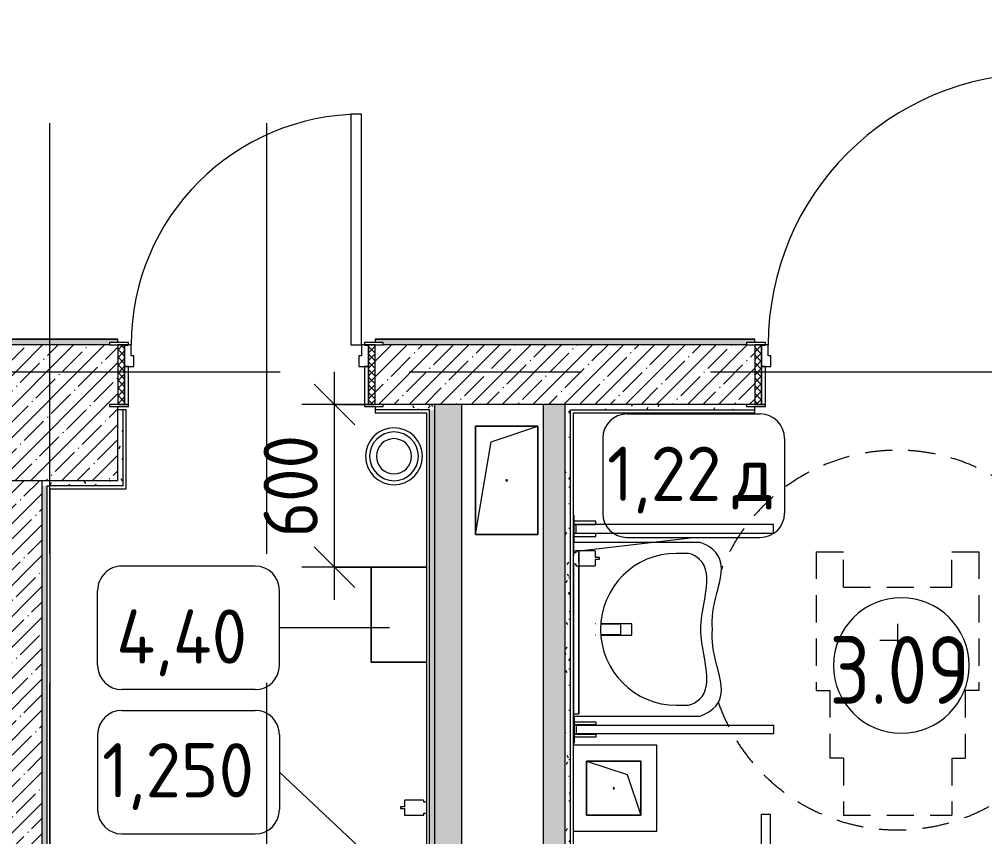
# Model space of a CAD drawing. Header units: millimetres. Extents: x 957 to 228198, y -8553 to 29000.
# Drawn here: x 55299 to 58861, y 6086 to 9100 of the extents above; entities that cross this region are included whole.
import ezdxf

# ---------------------------------------------------------------- set-up
doc = ezdxf.new("R2010")
doc.units = ezdxf.units.MM
doc.linetypes.add('200_ШТРИХ__ш1_п0_6_', pattern=[160, 100, -60])
doc.linetypes.add('Осевая', pattern=[3175, 635, -476.25, 1587.5, -476.25])
for name, color, linetype, lineweight in [('0-1', 7, 'Continuous', 9), ('A-ANNO-DIMS', 7, 'Continuous', 9), ('A-ANNO-DIMS-100', 7, 'Continuous', 9), ('A-AREA-IDEN', 7, 'Continuous', 9), ('A-DOOR', 7, 'Continuous', 9), ('A-DOOR-FRAM-2', 7, 'Continuous', 9), ('A-GENM', 7, 'Continuous', 9), ('A-WALL', 7, 'Continuous', 9), ('I-FURN-IDEN', 7, 'Continuous', 9), ('I-WALL', 7, 'Continuous', 9), ('P-SANR-FIXT-1', 7, 'Continuous', 13), ('S-COLS', 7, 'Continuous', 9), ('Оси-2', 7, 'Осевая', 9)]:
    doc.layers.add(name, color=color, linetype=linetype, lineweight=lineweight)
for name, color, linetype, lineweight, true_color in [('A-DOOR-1', 7, 'Continuous', 9, 0xc0c0c0), ('A-DOOR-FRAM-1', 7, 'Continuous', 9, 0xc0c0c0), ('A-WALL-1', 9, 'Continuous', 9, 0x808080), ('A-WALL-FNSH-1', 9, 'Continuous', 9, 0x808080), ('I-FURN-1', 9, 'Continuous', 9, 0x808080), ('I-FURN-2', 9, '200_ШТРИХ__ш1_п0_6_', 9, 0x808080), ('P-SANR-FIXT-2', 9, 'Continuous', 13, 0x808080)]:
    doc.layers.add(name, color=color, linetype=linetype, lineweight=lineweight, true_color=true_color)
doc.styles.add('GOST Common_3', font='GOST_Common.ttf', dxfattribs={"height": 200})
doc.styles.add('GOST Common_4', font='GOST_Common.ttf', dxfattribs={"width": 0.9, "height": 250})
doc.styles.add('ISOCPEUR_3', font='isocpeur.ttf', dxfattribs={"width": 0.9, "height": 200})
doc.dimstyles.new('ISO-2_0_0_9К_Средний_округл2_1', dxfattribs={"dimscale": 304.8, "dimtxt": 199.196235, "dimasz": 0.492126, "dimexe": 0.393701, "dimexo": 0, "dimgap": 0, "dimtad": 1, "dimdec": 0, "dimrnd": 10, "dimzin": 0, "dimdsep": 46, "dimtxsty": 'ISOCPEUR_3', "dimblk1": 'OBLIQUE', "dimblk2": 'OBLIQUE', "dimsah": 1, "dimcen": 0.09, "dimdle": 0.393701, "dimazin": 0, "dimtfac": 1, "dimtdec": 4, "dimtix": 1, "dimtmove": 0, "dimatfit": 3, "dimfxl": 1, "dimtvp": 1, "dimtolj": 1, "dimtzin": 0, "dimarcsym": 2})
pattern_1 = [(45, (-10247.55, 0), (-57.02463, 57.02463), []), (45, (-10190.526, 0), (-57.02463, 57.02463), [100.806, -20.161, 3.353, -16.808])]
pattern_2 = [(135, (-10247.55, 0), (-75.43415, -75.43415), [106.68, -17.78, 3.556, -17.78]), (135, (-10247.55, 75.39), (-75.43415, -75.43415), []), (50, (-10247.55, 0), (127.52922, -11.15758), [13.335, -146.685]), (355, (-10247.55, 0), (-24.66966, 133.74002), [10.668, -117.348]), (100.451, (-10236.92, -0.93), (102.85973, 122.58178), [11.333, -124.663]), (46.184, (-10247.55, 35.56), (189.75516, -29.43036), [20.002, -220.027]), (96.636, (-10231.74, 33.1), (166.1822, 173.1996), [17, -186.995]), (351.184, (-10247.55, 35.56), (166.18393, 173.1976), [16.002, -176.022]), (21, (-10229.77, 26.67), (106.13027, -71.58603), [13.335, -146.685]), (326, (-10229.77, 26.67), (43.26188, 128.93175), [10.668, -117.348]), (71.451, (-10220.93, 20.7), (149.39198, 57.34505), [11.333, -124.663]), (37.5, (-10247.55, 0), (2.162228, 59.188357), [3.353, -112.573, 3.353, -115.773, -117.792]), (37.5, (-10247.55, 0), (2.162228, 59.188357), [-235.052, 3.353, -114.44]), (7.5, (-10247.55, 0), (46.77386, 70.12615), [3.353, -64.567, 3.353, -109.906, -44.894]), (7.5, (-10247.55, 0), (46.77386, 70.12615), [-181.178, 3.353, -41.542]), (327.5, (-10287.2, 0), (94.91367, -4.010093), [3.353, -41.097, 3.353, -135.331, -184.023]), (327.5, (-10287.2, 0), (94.91367, -4.010093), [-183.134, 3.353, -180.67]), (317.5, (-10304.98, 0), (103.69057, 17.79882), [3.353, -54.432, 3.353, -88.748, -130.683]), (317.5, (-10304.98, 0), (103.69057, 17.79882), [-149.885, 3.353, -127.33])]
pattern_3 = [(0, (-10247.55, 0), (121.92, 30.48), [10.058, -81.382, 10.058, -81.382, -487.68]), (0, (-10247.55, 0), (121.92, 30.48), [-182.88, 10.058, -172.822, 10.058, -81.382, -213.36]), (0, (-10247.55, 0), (121.92, 30.48), [-457.2, 10.058, -50.902, 10.058, -142.342]), (120, (-10201.83, 15.24), (-87.356454, 90.345817), [10.058, -81.382, 10.058, -81.382, -487.68]), (120, (-10201.83, 15.24), (-87.356454, 90.345817), [-182.88, 10.058, -172.822, 10.058, -81.382, -213.36]), (120, (-10201.83, 15.24), (-87.356454, 90.345817), [-457.2, 10.058, -50.902, 10.058, -142.342]), (240, (-10186.59, 76.2), (-34.563546, -120.825817), [10.058, -81.382, 10.058, -81.382, -487.68]), (240, (-10186.59, 76.2), (-34.563546, -120.825817), [-182.88, 10.058, -172.822, 10.058, -81.382, -213.36]), (240, (-10186.59, 76.2), (-34.563546, -120.825817), [-457.2, 10.058, -50.902, 10.058, -142.342])]

# ---------------------------------------------------------------- blocks, each defined once
blk = doc.blocks.new('BSC_Колонна _Прямоугольная - 500х500-V13-План расстановки мебели и оборудования 3 этажа в осях 12-23')
at = {"layer": 'S-COLS'}
h = blk.add_hatch(dxfattribs=at)
h.set_pattern_fill('FP_14', color=256, style=0, pattern_type=2)
h.set_pattern_definition([(45, (-65660, -7650), (-57.02463, 57.02463), []), (45, (-65602.975, -7650), (-57.02463, 57.02463), [100.806, -20.161, 3.353, -16.808])])
h.paths.add_polyline_path([(247.2, -250), (250, -250), (250, 22), (220, 22), (220, 30), (250, 30), (250, 250), (-250, 250), (-250, -250), (220, -250)])
for p, q in [((220, 250), (-250, 250)), ((-250, 250), (-250, -250)), ((250, -250), (250, 22)), ((-250, -250), (250, -250))]:
    blk.add_line(p, q, dxfattribs=at)
blk = doc.blocks.new('FRT_2D_Символ _разворот МГН_1 - D1_4_Символ доступности разворота МГН _360__-18618045-План расстановки мебели и оборудования 3 этажа в осях 12-23')
at = {"layer": 'I-FURN-1'}
for p, q in [((0, 60.4), (0, -59.6)), ((-65, 0), (65, 0))]:
    blk.add_line(p, q, dxfattribs=at)
at = {"layer": 'I-FURN-2'}
for p, q in [((-300, 325.4), (-300, -185.8)), ((-300, 325.4), (-200, 325.4)), ((-200, 195.4), (-200, 325.4)), ((200, 325.4), (300, 325.4)), ((200, 195.4), (200, 325.4)), ((300, 325.4), (300, -185.8)), ((-200, 195.4), (200, 195.4)), ((-300, -185.8), (-250, -185.8)), ((-250, -185.8), (-250, -435.8)), ((300, -185.8), (250, -185.8)), ((250, -185.8), (250, -435.8)), ((-200, -435.8), (-250, -435.8)), ((-200, -435.8), (-200, -645.8)), ((200, -435.8), (250, -435.8)), ((200, -435.8), (200, -645.8)), ((-200, -645.8), (200, -645.8))]:
    blk.add_line(p, q, dxfattribs=at)
for start, end in [(360, 158.4875), (198.9521, 360)]:
    blk.add_arc((0, 0), 700, start, end, dxfattribs=at)
blk = doc.blocks.new('110_Дверь_СКБ_1Ст_Внутренняя1 - Д-7_л__950x2100h_Туалет-21784696-План расстановки мебели и оборудования 3 этажа в осях 12-23')
at = {"layer": 'A-DOOR'}
h = blk.add_hatch(dxfattribs=at)
h.set_pattern_fill('FP_30', color=256, style=0, pattern_type=2)
h.set_pattern_definition([(135, (1826.41, 174.685), (-14.14214, -14.14214), []), (225, (1826.41, 174.685), (14.14214, -14.14214), [])])
h.paths.add_polyline_path([(487.5, -110), (487.5, 110), (462.5, 110), (462.5, -110)])
at = {"layer": 'A-DOOR-FRAM-2'}
h = blk.add_hatch(dxfattribs=at)
h.set_pattern_fill('FP_31', color=256, style=0, pattern_type=2)
h.set_pattern_definition([(45, (-296.384, 174.685), (-14.1421, 14.1421), []), (135, (-296.384, 174.685), (-14.1421, -14.1421), [])])
h.paths.add_polyline_path([(-462.5, -110), (-437.5, -110), (-437.5, 110), (-462.5, 110), (-462.5, -70.9)])
at = {"layer": 'A-DOOR-1'}
for p, q in [((437.5, 960), (397.5, 960)), ((397.5, 960), (397.5, 110)), ((437.5, 110), (437.5, 960)), ((397.5, 110), (437.5, 110))]:
    blk.add_line(p, q, dxfattribs=at)
blk.add_arc((437.5, 110), 850, 90, 180, dxfattribs=at)
at = {"layer": 'A-DOOR-FRAM-1'}
for p, q in [((-422.5, 118), (-492.5, 118)), ((-492.5, 118), (-492.5, 110)), ((-492.5, 110), (-422.5, 110)), ((-437.5, 110), (-462.5, 110)), ((-462.5, 110), (-462.5, -110)), ((-412.5, 110), (-437.5, 110)), ((-437.5, 110), (-437.5, 30)), ((-437.5, -110), (-437.5, 110)), ((-422.5, 110), (-437.5, 110)), ((-437.5, 110), (-437.5, 109)), ((-437.5, 109), (-422.5, 109)), ((-422.5, 110), (-422.5, 118)), ((-422.5, 109), (-422.5, 110)), ((-412.5, 70), (-412.5, 110)), ((437.5, 110), (437.5, 70)), ((462.5, 110), (437.5, 110)), ((517.5, 118), (447.5, 118)), ((447.5, 118), (447.5, 110)), ((462.5, 110), (447.5, 110)), ((447.5, 110), (447.5, 109)), ((447.5, 110), (517.5, 110)), ((447.5, 109), (462.5, 109)), ((462.5, 30), (462.5, 110)), ((487.5, 110), (462.5, 110)), ((462.5, 110), (462.5, -110)), ((462.5, 109), (462.5, 110)), ((487.5, -110), (487.5, 110)), ((517.5, 110), (517.5, 118)), ((-402.5, 70), (-412.5, 70)), ((-402.5, 30), (-402.5, 70)), ((437.5, 70), (427.5, 70)), ((427.5, 70), (427.5, 30)), ((-437.5, 30), (-402.5, 30)), ((-422.5, 30), (-437.5, 30)), ((-437.5, 30), (-437.5, -110)), ((-422.5, -110), (-422.5, 30)), ((427.5, 30), (462.5, 30)), ((462.5, 30), (447.5, 30)), ((447.5, 30), (447.5, -110)), ((462.5, -110), (462.5, 30)), ((-422.5, -110), (-492.5, -110)), ((-492.5, -110), (-492.5, -118)), ((-492.5, -118), (-422.5, -118)), ((-462.5, -110), (-437.5, -110)), ((-437.5, -110), (-422.5, -110)), ((-422.5, -118), (-422.5, -110)), ((447.5, -110), (462.5, -110)), ((517.5, -110), (447.5, -110)), ((447.5, -110), (447.5, -118)), ((447.5, -118), (517.5, -118)), ((462.5, -110), (487.5, -110)), ((517.5, -118), (517.5, -110))]:
    blk.add_line(p, q, dxfattribs=at)
blk = doc.blocks.new('110_Дверь_СКБ_1Ст_Внутренняя1 - Д-4 1100x2100h_су мгн-31586709-План расстановки мебели и оборудования 3 этажа в осях 12-23')
at = {"layer": 'A-DOOR'}
h = blk.add_hatch(dxfattribs=at)
h.set_pattern_fill('FP_32', color=256, style=0, pattern_type=2)
h.set_pattern_definition([(135, (1751.41, 174.685), (-14.14214, -14.14214), []), (225, (1751.41, 174.685), (14.14214, -14.14214), [])])
h.paths.add_polyline_path([(537.5, -110), (562.5, -110), (562.5, 110), (537.5, 109.6)])
at = {"layer": 'A-DOOR-FRAM-2'}
h = blk.add_hatch(dxfattribs=at)
h.set_pattern_fill('FP_33', color=256, style=0, pattern_type=2)
h.set_pattern_definition([(45, (-371.384, 174.685), (-14.1421, 14.1421), []), (135, (-371.384, 174.685), (-14.1421, -14.1421), [])])
h.paths.add_polyline_path([(-537.5, -110), (-512.5, -109.3), (-512.5, 110), (-537.5, 110)])
at = {"layer": 'A-DOOR-1'}
for p, q in [((512.5, 1110), (472.5, 1110)), ((472.5, 1110), (472.5, 110)), ((512.5, 110), (512.5, 1110)), ((472.5, 110), (512.5, 110))]:
    blk.add_line(p, q, dxfattribs=at)
blk.add_arc((512.5, 110), 1000, 90, 180, dxfattribs=at)
at = {"layer": 'A-DOOR-FRAM-1'}
for p, q in [((-497.5, 118), (-567.5, 118)), ((-567.5, 118), (-567.5, 110)), ((-567.5, 110), (-497.5, 110)), ((-512.5, 110), (-537.5, 110)), ((-537.5, 110), (-537.5, -110)), ((-487.5, 110), (-512.5, 110)), ((-512.5, 110), (-512.5, 30)), ((-512.5, -110), (-512.5, 110)), ((-497.5, 110), (-512.5, 110)), ((-512.5, 110), (-512.5, 109)), ((-512.5, 109), (-497.5, 109)), ((-497.5, 110), (-497.5, 118)), ((-497.5, 109), (-497.5, 110)), ((-487.5, 70), (-487.5, 110)), ((512.5, 110), (512.5, 70)), ((537.5, 110), (512.5, 110)), ((592.5, 118), (522.5, 118)), ((522.5, 118), (522.5, 110)), ((537.5, 110), (522.5, 110)), ((522.5, 110), (522.5, 109)), ((522.5, 110), (592.5, 110)), ((522.5, 109), (537.5, 109)), ((537.5, 30), (537.5, 110)), ((562.5, 110), (537.5, 110)), ((537.5, 110), (537.5, -110)), ((537.5, 109), (537.5, 110)), ((562.5, -110), (562.5, 110)), ((592.5, 110), (592.5, 118)), ((-477.5, 70), (-487.5, 70)), ((-477.5, 30), (-477.5, 70)), ((512.5, 70), (502.5, 70)), ((502.5, 70), (502.5, 30)), ((-512.5, 30), (-477.5, 30)), ((-497.5, 30), (-512.5, 30)), ((-512.5, 30), (-512.5, -110)), ((-497.5, -110), (-497.5, 30)), ((502.5, 30), (537.5, 30)), ((537.5, 30), (522.5, 30)), ((522.5, 30), (522.5, -110)), ((537.5, -110), (537.5, 30)), ((-497.5, -110), (-567.5, -110)), ((-567.5, -110), (-567.5, -118)), ((-567.5, -118), (-497.5, -118)), ((-537.5, -110), (-512.5, -110)), ((-512.5, -110), (-497.5, -110)), ((-497.5, -118), (-497.5, -110)), ((522.5, -110), (537.5, -110)), ((592.5, -110), (522.5, -110)), ((522.5, -110), (522.5, -118)), ((522.5, -118), (592.5, -118)), ((537.5, -110), (562.5, -110)), ((592.5, -118), (592.5, -110))]:
    blk.add_line(p, q, dxfattribs=at)
blk = doc.blocks.new('GM_Отверстие прямоугольное _в плите_ - Отверстие-21604341-План расстановки мебели и оборудования 3 этажа в осях 12-23')
at = {"layer": 'A-GENM'}
for p, q in [((-100, -100), (-100, 100)), ((-100, 100), (100, 100)), ((100, 100), (-100, 100)), ((-100, 100), (-100, -100)), ((-50, 50), (100, 100)), ((100, 100), (100, -100)), ((100, -100), (100, 100)), ((-100, -100), (-50, 50)), ((100, -100), (-100, -100)), ((-100, -100), (100, -100))]:
    blk.add_line(p, q, dxfattribs=at)
for start, end in [(360, 180), (180, 360)]:
    blk.add_arc((0, 0), 2.5, start, end, dxfattribs=at)
blk = doc.blocks.new('GM_Отверстие прямоугольное _в плите_ - Отверстие-21983700-План расстановки мебели и оборудования 3 этажа в осях 12-23')
at = {"layer": 'A-GENM'}
for p, q in [((-115, -200), (-115, 200)), ((-115, 200), (115, 200)), ((115, 200), (-115, 200)), ((-115, 200), (-115, -200)), ((-57.5, 142.5), (115, 200)), ((115, 200), (115, -200)), ((115, -200), (115, 200)), ((-115, -200), (-57.5, 142.5)), ((115, -200), (-115, -200)), ((-115, -200), (115, -200))]:
    blk.add_line(p, q, dxfattribs=at)
for start, end in [(360, 180), (180, 360)]:
    blk.add_arc((0, 0), 2.5, start, end, dxfattribs=at)
blk = doc.blocks.new('зеркало круглое600д - 1_22д зеркало круглое d600-V194-План расстановки мебели и оборудования 3 этажа в осях 12-23')
at = {"layer": 'I-FURN-1'}
for p, q in [((-300, 20), (-300, 0)), ((-300, 20), (300, 20)), ((-282.7, 20), (-300, 20)), ((-300, 0), (245.9, 0)), ((300, 0), (-300, 0)), ((258, 0), (300, 0)), ((300, 20), (282.7, 20)), ((300, 0), (300, 20))]:
    blk.add_line(p, q, dxfattribs=at)
blk = doc.blocks.new('132_МГН_Поручень для унитаза_тип откидной - ПР 1Р-18619933-План расстановки мебели и оборудования 3 этажа в осях 12-23')
at = {"layer": 'A-GENM'}
for p, q in [((-50, -3), (-50, -0.1)), ((50, -3), (-50, -3)), ((-17, -3), (-28.2, -3)), ((-28.2, -83), (-28.2, -3)), ((-17, -3), (-17, -83)), ((-16.6, -8.9), (-16.6, -4.2)), ((-16, -9.5), (-16.6, -8.9)), ((16, -9.5), (-16, -9.5)), ((-16, -738), (-16, -9.5)), ((16, -9.5), (16.6, -8.9)), ((16, -9.5), (16, -738)), ((16.6, -8.9), (16.6, -4.2)), ((28.2, -3), (17, -3)), ((17, -83), (17, -3)), ((28.2, -3), (28.2, -83)), ((50, -0.1), (50, -3)), ((-17, -83), (-28.2, -83)), ((28.2, -83), (17, -83)), ((16, -738), (-16, -738))]:
    blk.add_line(p, q, dxfattribs=at)
for centre, start, end in [((-15.3, -4.2), 90, 180), ((15.3, -4.2), 0, 90)]:
    blk.add_arc(centre, 1.24, start, end, dxfattribs=at)
blk = doc.blocks.new('TOY_Диспансер мыло - Дозатор Elegance new 11654 019001 хром-30593950-План расстановки мебели и оборудования 3 этажа в осях 12-23')
at = {"layer": 'A-GENM'}
for p, q in [((97.5, 84.7), (97.5, 17)), ((122.2, 86.7), (99.5, 86.7)), ((127.9, 101.6), (122.2, 101.6)), ((122.2, 101.6), (122.2, 86.7)), ((127.9, 86.7), (127.9, 101.6)), ((150.5, 86.7), (127.9, 86.7)), ((152.5, 17), (152.5, 84.7)), ((99.5, 15), (105, 15)), ((105, 15), (105, 5.5)), ((145, 5.5), (145, 15)), ((145, 15), (150.5, 15))]:
    blk.add_line(p, q, dxfattribs=at)
for centre, start, end in [((99.5, 84.7), 90, 180), ((150.5, 84.7), 360, 90), ((99.5, 17), 180, 270), ((150.5, 17), 270, 360)]:
    blk.add_arc(centre, 2, start, end, dxfattribs=at)
blk = doc.blocks.new('смеситель для раковины - Default-V198-План расстановки мебели и оборудования 3 этажа в осях 12-23')
at = {"layer": '0-1'}
for p, q in [((21, 151.6), (-21, 151.6)), ((20.3, 111.8), (-20.3, 111.8)), ((-20.3, 19.4), (-20.3, 17.5)), ((20.3, 17.5), (20.3, 19.4))]:
    blk.add_line(p, q, dxfattribs=at)
at = {"layer": '0-1', "flags": 128}
for points in [[(-21, 151.3), (-21, 147.9), (-21, 145.7), (-21, 145.2), (-21, 144.9), (-21, 144.8), (-21, 144.7), (-21, 144.7)], [(21, 89.1), (21, 88.6), (21, 88.3), (21, 88.3)]]:
    blk.add_lwpolyline(points, dxfattribs=at)
at = {"layer": 'P-SANR-FIXT-2'}
for p, q in [((21, 151.6), (-21, 151.6)), ((-21, 151.6), (-21, 37.8)), ((21, 37.8), (21, 151.6)), ((-20.3, 111.8), (-20.3, 111.8)), ((-20.3, 111.8), (-20.3, 109.7)), ((20.3, 109.7), (20.3, 111.8)), ((20.3, 111.8), (20.3, 111.8))]:
    blk.add_line(p, q, dxfattribs=at)
at = {"layer": 'P-SANR-FIXT-2', "flags": 128}
for points in [[(-21, 144), (-21, 91), (-21, 37.9)], [(21, 37.9), (21, 91), (21, 144)], [(-20.3, 36.8), (-20.3, 60.2), (-20.3, 109.7)], [(20.3, 109.7), (20.3, 60.2), (20.3, 36.8)]]:
    blk.add_lwpolyline(points, dxfattribs=at)
at = {"layer": 'P-SANR-FIXT-2'}
for points, knots in [([(-21, 151.6), (-21, 151.7), (-21, 151.5), (-21, 150.5), (-21, 148.7), (-21, 146.9), (-21, 145.2), (-21, 144.4), (-21, 144)], [0.4444444, 0.4444444, 0.4444444, 0.4444444, 0.5555556, 0.6666667, 0.7777778, 0.8888889, 0.9444444, 1, 1, 1, 1]), ([(21, 144), (21, 144.4), (21, 145.2), (21, 146.9), (21, 148.7), (21, 150.5), (21, 151.5), (21, 151.7), (21, 151.6)], [0, 0, 0, 0, 0.0555556, 0.1111111, 0.2222222, 0.3333333, 0.4444444, 0.5555556, 0.5555556, 0.5555556, 0.5555556]), ([(-21.3, 37.4), (-21.3, 37.8), (-21.3, 38.9), (-21.2, 41), (-21.2, 44.2), (-21.2, 48.8), (-21.1, 54.3), (-21.1, 59.3), (-21.1, 63.2), (-21.1, 66.1), (-21.1, 68.8), (-21.1, 72.5), (-21, 78.9), (-21, 84.5), (-21, 88.1)], [0.5560331, 0.5560331, 0.5560331, 0.5560331, 0.5833333, 0.625, 0.6666667, 0.7083333, 0.75, 0.7916667, 0.8125, 0.8333333, 0.8541667, 0.875, 0.9166667, 1, 1, 1, 1]), ([(21, 88.1), (21, 84.5), (21, 78.9), (21.1, 72.5), (21.1, 68.8), (21.1, 66.1), (21.1, 63.2), (21.1, 59.3), (21.2, 54.3), (21.2, 48.8), (21.2, 44.2), (21.3, 41), (21.3, 38.9), (21.3, 37.8), (21.3, 37.4)], [0, 0, 0, 0, 0.0833333, 0.125, 0.1458333, 0.1666667, 0.1875, 0.2083333, 0.25, 0.2916667, 0.3333333, 0.375, 0.4166667, 0.4439669, 0.4439669, 0.4439669, 0.4439669])]:
    blk.add_open_spline(points, degree=3, knots=knots, dxfattribs=at)
blk = doc.blocks.new('TOY_Диспансер мыло - Дозатор Elegance new 11654 019001 хром-V199-План расстановки мебели и оборудования 3 этажа в осях 12-23')
at = {"layer": 'A-GENM'}
for p, q in [((97.5, 84.7), (97.5, 17)), ((122.2, 86.7), (99.5, 86.7)), ((127.9, 101.6), (122.2, 101.6)), ((122.2, 101.6), (122.2, 86.7)), ((127.9, 86.7), (127.9, 101.6)), ((150.5, 86.7), (127.9, 86.7)), ((152.5, 25.5), (152.5, 84.7)), ((99.5, 15), (105, 15)), ((105, 15), (105, 5.5)), ((145, 5.5), (145, 15)), ((145, 15), (150.5, 15)), ((152.5, 17), (152.5, 25.5))]:
    blk.add_line(p, q, dxfattribs=at)
for centre, start, end in [((99.5, 84.7), 90, 180), ((150.5, 84.7), 360, 90), ((99.5, 17), 180, 210), ((99.5, 17), 210, 270), ((150.5, 17), 270, 360)]:
    blk.add_arc(centre, 2, start, end, dxfattribs=at)
blk = doc.blocks.new('мусорная корзина - Round_ Metal-30590745-План расстановки мебели и оборудования 3 этажа в осях 12-23')
at = {"layer": 'P-SANR-FIXT-2'}
for radius, start, end in [(105, 0, 180), (90, 360, 180), (65, 0, 180), (105, 180, 360), (90, 180, 360), (65, 180, 360)]:
    blk.add_arc((0, 0), radius, start, end, dxfattribs=at)
blk = doc.blocks.new('SND_Умывальник МГН_Jika - гибкая подводка_ 640х550х165 PN6_3_ ХВ_ГВ накидная гайка BP DN15_ К-гл_кон_ П DN 50-30756074-План расстановки мебели и оборудования 3 этажа в осях 12-23')
at = {"layer": 'P-SANR-FIXT-2'}
for p, q in [((-320, 468), (-320, 0)), ((320, 0), (320, 468)), ((-280, 425), (-280, 380)), ((280, 380), (280, 425)), ((-320, 0), (-288.6, 0)), ((-288.6, 0), (-282.9, 0)), ((-282.8, 0), (-281.5, 0)), ((-241.5, 0), (-238.4, 0)), ((-238, 0), (-201.2, 0)), ((-200.7, 0), (-155.8, 0)), ((-155.2, 0), (-104, 0)), ((-103.4, 0), (-47.8, 0)), ((-46.3, 0), (69.2, 0)), ((70.7, 0), (126.3, 0)), ((126.9, 0), (178.1, 0)), ((178.7, 0), (223.6, 0)), ((224.1, 0), (260.9, 0)), ((261.3, 0), (288.6, 0)), ((288.8, 0), (305.7, 0)), ((305.8, 0), (311.4, 0)), ((311.4, 0), (320, 0))]:
    blk.add_line(p, q, dxfattribs=at)
blk.add_arc((0, 380), 280, 180, 360, dxfattribs=at)
for points, knots in [([(0, 512.9), (-41.2, 508.8), (-131.1, 523.5), (-281.1, 574.8), (-320, 468)], [-0.715552, -0.715552, -0.715552, -0.715552, -0.3972744, 0, 0, 0, 0]), ([(320, 468), (281.1, 574.8), (131.1, 523.5), (41.2, 508.8), (0, 512.9)], [-0.715552, -0.715552, -0.715552, -0.715552, -0.3182776, 0, 0, 0, 0]), ([(0, 470), (-61.7, 470), (-229.3, 523.4), (-272.8, 450.8), (-280, 425)], [0, 0, 0, 0, 0.3523534, 0.6664917, 0.6664917, 0.6664917, 0.6664917]), ([(280, 425), (272.8, 450.8), (229.3, 523.4), (61.7, 470), (0, 470)], [0, 0, 0, 0, 0.3141383, 0.6664917, 0.6664917, 0.6664917, 0.6664917])]:
    blk.add_open_spline(points, degree=3, knots=knots, dxfattribs=at)
blk = doc.blocks.new('132_МГН_Поручень для унитаза_тип откидной - ПР 1Р-18611699-План расстановки мебели и оборудования 3 этажа в осях 12-23')
at = {"layer": 'A-GENM'}
for p, q in [((-16, 738), (-16, 9.5)), ((16, 738), (-16, 738)), ((16, 9.5), (16, 738)), ((-28.2, 83), (-28.2, 3)), ((-17, 83), (-28.2, 83)), ((-17, 3), (-17, 83)), ((17, 83), (17, 3)), ((28.2, 83), (17, 83)), ((28.2, 3), (28.2, 83)), ((-50, 3), (-50, 0)), ((50, 3), (-50, 3)), ((-17, 3), (-28.2, 3)), ((-16, 9.5), (-16.6, 8.9)), ((-16.6, 8.9), (-16.6, 4.2)), ((16, 9.5), (-16, 9.5)), ((16, 9.5), (16.6, 8.9)), ((16.6, 8.9), (16.6, 4.2)), ((28.2, 3), (17, 3)), ((50, 0), (50, 3)), ((-50, 0), (50, 0))]:
    blk.add_line(p, q, dxfattribs=at)
for centre, start, end in [((-15.3, 4.2), 180, 270), ((15.3, 4.2), 270, 360)]:
    blk.add_arc(centre, 1.24, start, end, dxfattribs=at)
blk = doc.blocks.new('132_МГН_Поручень для унитаза_тип откидной - ПР 1Р-V200-План расстановки мебели и оборудования 3 этажа в осях 12-23')
at = {"layer": 'A-GENM'}
for p, q in [((-50, -3), (-50, 0)), ((-50, 0), (50, 0)), ((50, 0), (50, -3)), ((50, -3), (-50, -3)), ((-17, -3), (-28.2, -3)), ((-28.2, -83), (-28.2, -3)), ((-17, -3), (-17, -83)), ((-16.6, -8.9), (-16.6, -4.2)), ((-16, -9.5), (-16.6, -8.9)), ((16, -9.5), (-16, -9.5)), ((-16, -738), (-16, -9.5)), ((16, -9.5), (16.6, -8.9)), ((16, -9.5), (16, -738)), ((16.6, -8.9), (16.6, -4.2)), ((28.2, -3), (17, -3)), ((17, -83), (17, -3)), ((28.2, -3), (28.2, -83)), ((-17, -83), (-28.2, -83)), ((28.2, -83), (17, -83)), ((16, -738), (-16, -738))]:
    blk.add_line(p, q, dxfattribs=at)
for centre, start, end in [((-15.3, -4.2), 90, 180), ((15.3, -4.2), 0, 90)]:
    blk.add_arc(centre, 1.24, start, end, dxfattribs=at)
blk = doc.blocks.new('Plumbing_Drainage_hansgrohe_56248XXX-RainDrain-Point-Complete-set-po - 800 Stainless Steel Optic-V202-План расстановки мебели и оборудования 3 этажа в осях 12-23')
at = {"layer": 'P-SANR-FIXT-2'}
for p, q in [((158.5, 158.5), (-149.3, 158.5)), ((158.5, -158.5), (158.5, 158.5)), ((-149.3, -158.5), (158.5, -158.5))]:
    blk.add_line(p, q, dxfattribs=at)
blk = doc.blocks.new('Марка_Помещения - Номер-25198446-План расстановки мебели и оборудования 3 этажа в осях 12-23')
at = {"layer": 'A-AREA-IDEN'}
for start, end in [(360, 180), (180, 360)]:
    blk.add_arc((0, 0), 2.5, start, end, dxfattribs=at)
blk = doc.blocks.new('Марка_Мебель - В прямоуг_Balcon_Марка-25523697-План расстановки мебели и оборудования 3 этажа в осях 12-23')
at = {"layer": 'I-FURN-IDEN'}
for p, q in [((-2.455, 2.278), (2.455, 2.278)), ((-3.355, 1.378), (-3.355, -1.384)), ((3.355, 1.378), (3.355, -1.378)), ((-2.461, -2.278), (2.455, -2.278))]:
    blk.add_line(p, q, dxfattribs=at)
for centre, radius, start, end in [((-2.455, 1.378), 0.9, 90, 180), ((2.455, 1.378), 0.9, 0, 90), ((-2.461, -1.384), 0.893, 180, 270), ((2.455, -1.378), 0.9, 270, 0)]:
    blk.add_arc(centre, radius, start, end, dxfattribs=at)
blk = doc.blocks.new('DIMBLOCK30-План расстановки мебели и оборудования 3 этажа в осях 12-23')
at = {"layer": 'A-ANNO-DIMS-100'}
for p, q in [((56461.8, 6960), (56461.8, 7800)), ((56612.4, 7680), (56341.8, 7680)), ((56461.8, 7680), (56612.4, 7680)), ((56597.1, 7080), (56341.8, 7080)), ((56461.8, 7080), (56597.1, 7080))]:
    blk.add_line(p, q, dxfattribs=at)
at = {"layer": 'A-ANNO-DIMS-100', "lineweight": 20}
for p, q in [((56461.8, 7680), (56386.8, 7755)), ((56461.8, 7680), (56536.8, 7605)), ((56461.8, 7080), (56386.8, 7155)), ((56461.8, 7080), (56536.8, 7005))]:
    blk.add_line(p, q, dxfattribs=at)
at = {"layer": 'A-ANNO-DIMS-100', "color": 0, "insert": (56200.5, 7190.4), "char_height": 200, "width": 455.087, "attachment_point": 1, "rotation": 90, "line_spacing_factor": 1.149209, "style": 'ISOCPEUR_3'}
blk.add_mtext('600', dxfattribs=at)
blk = doc.blocks.new('_Oblique')
at = {"color": 0, "linetype": 'ByBlock', "lineweight": -2}
blk.add_line((-0.5, -0.5), (0.5, 0.5), dxfattribs=at)

msp = doc.modelspace()

# ---------------------------------------------------------------- hatches: boundary and pattern name
at = {"layer": 'I-WALL'}
h = msp.add_hatch(dxfattribs=at)
h.set_pattern_fill('FP_68', color=256, style=0, pattern_type=2)
h.set_pattern_definition(pattern_3)
h.paths.add_polyline_path([(61472.4, 7900), (62002.4, 7900), (62002.4, 7908), (62057.4, 7908), (62057.4, 7920), (61412.4, 7920), (61412.4, 7908), (61442.4, 7908), (61442.4, 7900)])
h.paths.add_polyline_path([(60072.4, 7900), (60432.4, 7900), (60432.4, 7908), (60462.4, 7908), (60462.4, 7920), (59112.4, 7920), (59112.4, 7908), (59142.4, 7908), (59142.4, 7900), (60019.2, 7900)])
h.paths.add_polyline_path([(63852.4, 7900), (63852.4, 7920), (63457.4, 7920), (63457.4, 7908), (63512.4, 7908), (63512.4, 7900), (63846.7, 7900)])
h.paths.add_polyline_path([(57112.8, 7900), (57982.4, 7900), (57982.4, 7908), (58012.4, 7908), (58012.4, 7920), (56612.4, 7920), (56612.4, 7908), (56642.4, 7908), (56642.4, 7900), (56932.4, 7900)])
h.paths.add_polyline_path([(55382.4, 7900), (55632.4, 7900), (55632.4, 7908), (55662.4, 7908), (55662.4, 7920), (50222.4, 7920), (50222.4, 7900), (55162.4, 7900)])
h.paths.add_polyline_path([(46682.4, 7900), (47722.4, 7900), (47722.4, 7920), (40612.4, 7920), (40612.4, 7900), (46662.4, 7900)])
h.paths.add_polyline_path([(36062.4, 7900), (38112.4, 7900), (38112.4, 7920), (31882.4, 7920), (31882.4, 7900), (35982.4, 7900)])
h.paths.add_polyline_path([(29382.4, 7900), (29382.4, 7920), (28512.4, 7920), (28512.4, 7900), (28812.4, 7900)])
h = msp.add_hatch(dxfattribs=at)
h.set_pattern_fill('FP_17', color=256, style=0, pattern_type=2)
h.set_pattern_definition(pattern_1)
h.paths.add_polyline_path([(60382.5, 7680), (60462.4, 7680), (60462.4, 7900), (59112.4, 7900), (59112.4, 7680), (60200.8, 7680)])
h.paths.add_polyline_path([(61592.4, 7680), (61612.4, 7680), (61612.4, 7900), (61412.4, 7900), (61412.4, 7680), (61472.4, 7680)])
h.paths.add_polyline_path([(57982.4, 7680), (58012.4, 7680), (58012.4, 7900), (56612.4, 7900), (56612.4, 7680), (57440.9, 7680)])
h = msp.add_hatch(dxfattribs=at)
h.set_pattern_fill('FP_68', color=256, style=0, pattern_type=2)
h.set_pattern_definition(pattern_3)
h.paths.add_polyline_path([(55682.4, 7380), (55682.4, 7660), (55662.4, 7660), (55662.4, 7380)])
h = msp.add_hatch(dxfattribs=at)
h.set_pattern_fill('FP_68', color=256, style=0, pattern_type=2)
h.set_pattern_definition(pattern_3)
h.paths.add_polyline_path([(56749.5, 7660), (56832.4, 7660), (56832.4, 7680), (56642.4, 7680), (56642.4, 7672), (56612.4, 7672), (56612.4, 7660), (56642.4, 7660)])
h = msp.add_hatch(dxfattribs=at)
h.set_pattern_fill('FP_68', color=256, style=0, pattern_type=2)
h.set_pattern_definition(pattern_3)
h.paths.add_polyline_path([(56812.4, 3760), (56832.4, 3760), (56832.4, 7660), (56812.4, 7660), (56812.4, 3980)])
h = msp.add_hatch(dxfattribs=at)
h.set_pattern_fill('FP_23', color=256, style=0, pattern_type=2)
h.set_pattern_definition(pattern_2)
h.paths.add_polyline_path([(56932.4, 3980), (56932.4, 7680), (56832.4, 7680), (56832.4, 3980)])
h = msp.add_hatch(dxfattribs=at)
h.set_pattern_fill('FP_23', color=256, style=0, pattern_type=2)
h.set_pattern_definition(pattern_2)
h.paths.add_polyline_path([(57232.4, 3980), (57312.4, 3980), (57312.4, 7680), (57232.4, 7680), (57232.4, 4047.2)])
h = msp.add_hatch(dxfattribs=at)
h.set_pattern_fill('FP_68', color=256, style=0, pattern_type=2)
h.set_pattern_definition(pattern_3)
h.paths.add_polyline_path([(59692.4, 7660), (59692.4, 7680), (59142.4, 7678.9), (59142.4, 7672), (59112.4, 7672), (59112.4, 7660), (59672.4, 7660)])
h.paths.add_polyline_path([(58012.4, 7660), (58012.4, 7672), (57982.4, 7672), (57982.4, 7680), (57312.4, 7680), (57312.4, 7660), (57982.4, 7660)])
h = msp.add_hatch(dxfattribs=at)
h.set_pattern_fill('FP_68', color=256, style=0, pattern_type=2)
h.set_pattern_definition(pattern_3)
h.paths.add_polyline_path([(57312.4, 5400), (57332.4, 5400), (57332.4, 7660), (57312.4, 7660), (57312.4, 5401.1)])
h = msp.add_hatch(dxfattribs=at)
h.set_pattern_fill('FP_17', color=256, style=0, pattern_type=2)
h.set_pattern_definition(pattern_1)
h.paths.add_polyline_path([(55162.4, 400), (55382.4, 400), (55382.4, 7400), (55162.4, 7400), (55162.4, 526.5)])
h = msp.add_hatch(dxfattribs=at)
h.set_pattern_fill('FP_68', color=256, style=0, pattern_type=2)
h.set_pattern_definition(pattern_3)
h.paths.add_polyline_path([(55413.4, 7380), (55662.4, 7380), (55662.4, 7400), (55382.4, 7400), (55382.4, 7380), (55402.4, 7380)])
h = msp.add_hatch(dxfattribs=at)
h.set_pattern_fill('FP_68', color=256, style=0, pattern_type=2)
h.set_pattern_definition(pattern_3)
h.paths.add_polyline_path([(55382.4, 400), (55402.4, 400), (55402.4, 7380), (55382.4, 7380), (55382.4, 591.4)])

# ---------------------------------------------------------------- linework, layer by layer
at = {"layer": 'A-WALL'}
for p, q in [((56812.4, 7660), (56612.4, 7660)), ((57312.4, 7680), (56642.4, 7680)), ((56832.4, 3760), (56832.4, 7680)), ((57982.4, 7680), (57312.4, 7680)), ((57312.4, 7680), (57312.4, 5400)), ((57332.4, 7660), (58012.4, 7660)), ((57332.4, 5420), (57332.4, 7660)), ((55382.4, 7400), (55382.4, 400))]:
    msp.add_line(p, q, dxfattribs=at)
at = {"layer": 'A-WALL-1'}
for p, q in [((55662.4, 7920), (50222.4, 7920)), ((55662.4, 7908), (55662.4, 7920)), ((58012.4, 7920), (56612.4, 7920)), ((56612.4, 7920), (56612.4, 7908)), ((58012.4, 7908), (58012.4, 7920)), ((57982.4, 7900), (56642.4, 7900)), ((55682.4, 7660), (55662.4, 7660)), ((55682.4, 7380), (55682.4, 7660)), ((56612.4, 7672), (56612.4, 7660)), ((56932.4, 3980), (56932.4, 7680)), ((57232.4, 7680), (57232.4, 3980)), ((58012.4, 7660), (58012.4, 7672)), ((55402.4, 7380), (55413.4, 7380)), ((55402.4, 420), (55402.4, 7380))]:
    msp.add_line(p, q, dxfattribs=at)
at = {"layer": 'A-WALL-FNSH-1'}
for p, q in [((55662.4, 7921), (50222.4, 7921)), ((55662.4, 7920), (55662.4, 7921)), ((58012.4, 7921), (56612.4, 7921)), ((56612.4, 7921), (56612.4, 7920)), ((58012.4, 7920), (58012.4, 7921)), ((55693.4, 7660), (55682.4, 7660)), ((55693.4, 7369), (55693.4, 7660)), ((56612.4, 7660), (56612.4, 7649)), ((56812.4, 3740), (56812.4, 7660)), ((58012.4, 7649), (58012.4, 7660)), ((56612.4, 7649), (56801.4, 7649)), ((56801.4, 7649), (56801.4, 3729)), ((57343.4, 7649), (58012.4, 7649)), ((57343.4, 5431), (57343.4, 7649)), ((55682.4, 7380), (55413.4, 7380)), ((55413.4, 431), (55413.4, 7369)), ((55413.4, 7369), (55693.4, 7369))]:
    msp.add_line(p, q, dxfattribs=at)
at = {"layer": 'I-FURN-1'}
for p, q in [((56801.4, 7080), (56597.1, 7080)), ((56597.1, 7080), (56597.1, 6730)), ((56597.1, 6730), (56597.1, 7080)), ((56597.1, 7080), (56801.4, 7080)), ((56597.1, 6730), (56801.4, 6730)), ((56801.4, 6730), (56597.1, 6730))]:
    msp.add_line(p, q, dxfattribs=at)
at = {"layer": 'I-FURN-IDEN'}
for p, q in [((57353.4, 7139.6), (57787.1, 7189.6)), ((56665.6, 6856.2), (56259.3, 6856.2)), ((56571.7, 6029.9), (56259.3, 6324.2))]:
    msp.add_line(p, q, dxfattribs=at)
at = {"layer": 'Оси-2'}
for p, q in [((55412.4, -331.5), (55412.4, 24850)), ((56212.4, -331.5), (56212.4, 24850)), ((28163.2, 7800), (72002.4, 7800))]:
    msp.add_line(p, q, dxfattribs=at)

# ---------------------------------------------------------------- block references
at = {"layer": 'A-AREA-IDEN', "xscale": 99.99999999999993, "yscale": 99.99999999999993, "zscale": 99.99999999999993}
msp.add_blockref('Марка_Помещения - Номер-25198446-План расстановки мебели и оборудования 3 этажа в осях 12-23', (58553.5, 6717.4), dxfattribs=at)
at = {"layer": 'A-DOOR-1'}
for name, p in [('110_Дверь_СКБ_1Ст_Внутренняя1 - Д-4 1100x2100h_су мгн-31586709-План расстановки мебели и оборудования 3 этажа в осях 12-23', (58549.9, 7790)), ('110_Дверь_СКБ_1Ст_Внутренняя1 - Д-7_л__950x2100h_Туалет-21784696-План расстановки мебели и оборудования 3 этажа в осях 12-23', (56124.9, 7790))]:
    msp.add_blockref(name, p, dxfattribs=at)
at = {"layer": 'A-GENM'}
msp.add_blockref('GM_Отверстие прямоугольное _в плите_ - Отверстие-21983700-План расстановки мебели и оборудования 3 этажа в осях 12-23', (57097.4, 7400), dxfattribs=at)
at = {"layer": 'A-GENM', "rotation": 270}
msp.add_blockref('GM_Отверстие прямоугольное _в плите_ - Отверстие-21604341-План расстановки мебели и оборудования 3 этажа в осях 12-23', (57492.4, 6265), dxfattribs=at)
at = {"layer": 'I-FURN-1'}
msp.add_blockref('FRT_2D_Символ _разворот МГН_1 - D1_4_Символ доступности разворота МГН _360__-18618045-План расстановки мебели и оборудования 3 этажа в осях 12-23', (58539.5, 6811.2), dxfattribs=at)
at = {"layer": 'I-FURN-1', "rotation": 90.0000000000001}
msp.add_blockref('зеркало круглое600д - 1_22д зеркало круглое d600-V194-План расстановки мебели и оборудования 3 этажа в осях 12-23', (57363.4, 6839.6), dxfattribs=at)
at = {"layer": 'I-FURN-IDEN', "xscale": 99.99999999999993, "yscale": 99.99999999999993, "zscale": 99.99999999999993}
for p in [(57787.1, 7417.3), (55923.8, 6324.2)]:
    msp.add_blockref('Марка_Мебель - В прямоуг_Balcon_Марка-25523697-План расстановки мебели и оборудования 3 этажа в осях 12-23', p, dxfattribs=at)
at = {"layer": 'I-FURN-IDEN', "xscale": 99.99999999999993, "yscale": 99.99999999999993, "zscale": 99.99999999999993, "rotation": 180}
msp.add_blockref('Марка_Мебель - В прямоуг_Balcon_Марка-25523697-План расстановки мебели и оборудования 3 этажа в осях 12-23', (55923.8, 6856.2), dxfattribs=at)
at = {"layer": 'P-SANR-FIXT-1'}
for name, p, rotation in [('132_МГН_Поручень для унитаза_тип откидной - ПР 1Р-18611699-План расстановки мебели и оборудования 3 этажа в осях 12-23', (57343.7, 7220.9), 269.9999999999966), ('TOY_Диспансер мыло - Дозатор Elegance new 11654 019001 хром-V199-План расстановки мебели и оборудования 3 этажа в осях 12-23', (57337.9, 7237.5), 270), ('132_МГН_Поручень для унитаза_тип откидной - ПР 1Р-V200-План расстановки мебели и оборудования 3 этажа в осях 12-23', (57343.7, 6481.1), 90.00000000001408), ('TOY_Диспансер мыло - Дозатор Elegance new 11654 019001 хром-30593950-План расстановки мебели и оборудования 3 этажа в осях 12-23', (56806.9, 6068), 89.99999999999987), ('132_МГН_Поручень для унитаза_тип откидной - ПР 1Р-18619933-План расстановки мебели и оборудования 3 этажа в осях 12-23', (58053.5, 5430.9), 180)]:
    msp.add_blockref(name, p, dxfattribs=dict(at, rotation=rotation))
at = {"layer": 'P-SANR-FIXT-2'}
for name, p in [('мусорная корзина - Round_ Metal-30590745-План расстановки мебели и оборудования 3 этажа в осях 12-23', (56681.7, 7489)), ('Plumbing_Drainage_hansgrohe_56248XXX-RainDrain-Point-Complete-set-po - 800 Stainless Steel Optic-V202-План расстановки мебели и оборудования 3 этажа в осях 12-23', (57492.7, 6265))]:
    msp.add_blockref(name, p, dxfattribs=at)
for name, p, rotation in [('SND_Умывальник МГН_Jika - гибкая подводка_ 640х550х165 PN6_3_ ХВ_ГВ накидная гайка BP DN15_ К-гл_кон_ П DN 50-30756074-План расстановки мебели и оборудования 3 этажа в осях 12-23', (57343.7, 6851), 270.0000000000037), ('смеситель для раковины - Default-V198-План расстановки мебели и оборудования 3 этажа в осях 12-23', (57407.4, 6850.5), 269.9999999999996)]:
    msp.add_blockref(name, p, dxfattribs=dict(at, rotation=rotation))
at = {"layer": 'S-COLS'}
msp.add_blockref('BSC_Колонна _Прямоугольная - 500х500-V13-План расстановки мебели и оборудования 3 этажа в осях 12-23', (55412.4, 7650), dxfattribs=at)

# ---------------------------------------------------------------- texts
at = {"layer": 'A-AREA-IDEN', "insert": (58287.8, 6825.9), "char_height": 250, "width": 663.797, "attachment_point": 1, "style": 'GOST Common_4'}
msp.add_mtext('3.09', dxfattribs=at)
at = {"layer": 'I-FURN-IDEN', "char_height": 200, "attachment_point": 1, "style": 'GOST Common_3'}
for s, insert, width in [('1,22', (57468.1, 7524.4), 561.181), ('\\fGOST Common|b0|i0|c204|p34|;д', (57931.1, 7524.4), 176.371), ('4,40', (55657.3, 6924.3), 665.401), ('1,250', (55604.8, 6431.2), 737.552)]:
    msp.add_mtext(s, dxfattribs=dict(at, insert=insert, width=width))

# ---------------------------------------------------------------- dimensions: what is measured, and where the dimension line sits
at = {"layer": 'A-ANNO-DIMS'}
dim = msp.add_linear_dim(base=(56461.8, 7680), p1=(56597.1, 7080), p2=(56612.4, 7680), angle=90, dimstyle='ISO-2_0_0_9К_Средний_округл2_1', override={"dimpost": '<>', "dimfxl": 600.196571}, dxfattribs=at)
dim.commit()
dim.dimension.update_dxf_attribs({"geometry": 'DIMBLOCK30-План расстановки мебели и оборудования 3 этажа в осях 12-23', "text_midpoint": (56361.8, 7380)})

doc.saveas('drawing.dxf')
